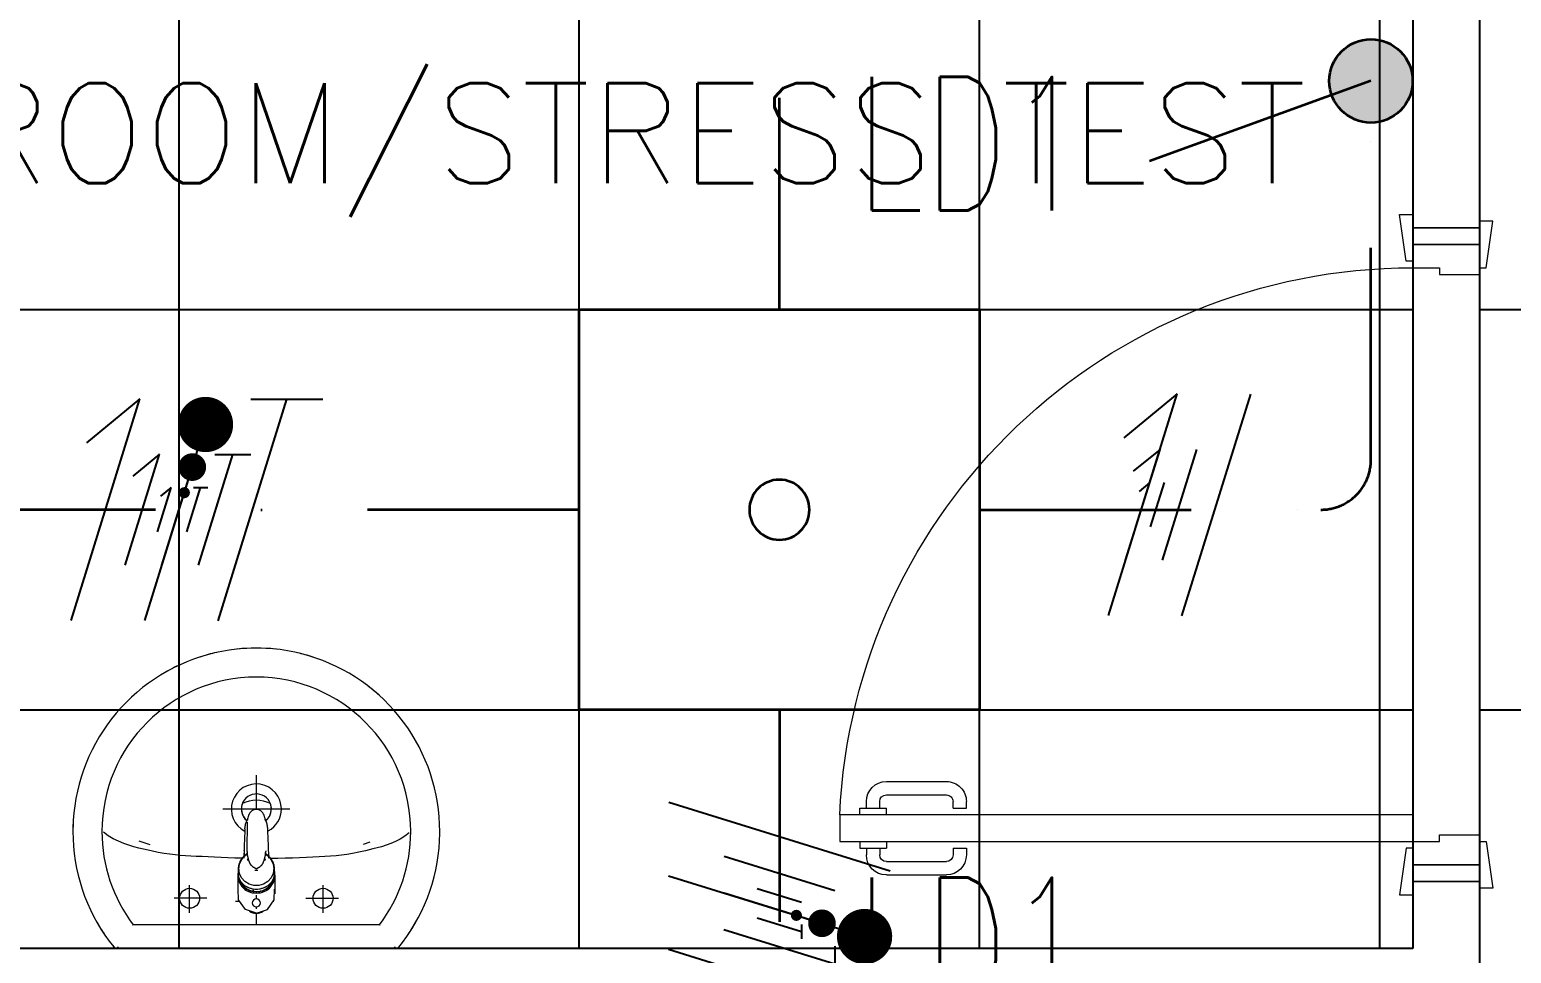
# Model space of a CAD drawing. Header units: inches. Extents: x -12418 to 183584, y -29325 to 19878.
# Drawn here: x 27376 to 29597, y -9965 to -8580 of the extents above; entities that cross this region are included whole.
import ezdxf
from ezdxf.enums import TextEntityAlignment as Align

# ---------------------------------------------------------------- set-up
doc = ezdxf.new("R2010")
doc.units = ezdxf.units.IN
doc.header["$LTSCALE"] = 25
doc.header["$MEASUREMENT"] = 0
doc.linetypes.add('DASHDOT', pattern=[25.4, 12.7, -6.35, 0, -6.35])
doc.layers.get('0').update_dxf_attribs({"color": 8})
for name, color, linetype, lineweight in [('00-Ground Floor$0$72_EGR_BASE_TEXT', 252, 'Continuous', 5), ('00-Ground Floor$0$LOADING', 253, 'Continuous', 5), ('00-Ground Floor$0$P-SANR-FIXT', 6, 'Continuous', 18), ('00-Ground Floor$0$Walls', 251, 'Continuous', 5), ('00-Ground Floor$0$Wooden Joinery', 251, 'Continuous', 5), ('E-LITE-CIRC-NUMB', 6, 'Continuous', 25), ('E-LITE-CLNG', 150, 'Continuous', 35), ('E-LITE-CLNG-CNDT', 6, 'DASHDOT', 35), ('E-LITE-CTRL', 6, 'Continuous', 25), ('E-LITE-IDEN', 6, 'Continuous', 25), ('E-LITE-SWCH @ 100', 3, 'Continuous', 35), ('E-POWR-WIRE', 6, 'Continuous', 25), ('E-POWR-WIRE @ 100', 6, 'Continuous', 25), ('E-POWR-WIRE @ 20', 6, 'Continuous', 25), ('E-POWR-WIRE @ 50', 6, 'Continuous', 25)]:
    doc.layers.add(name, color=color, linetype=linetype, lineweight=lineweight)
doc.layers.add('00-Ground Floor$0$False Ceiling', color=251, linetype='Continuous')
doc.styles.add('00-Ground Floor$0$SIMPLEX', font='SIMPLEX.shx', dxfattribs={"height": 150})
doc.styles.add('DC_Simplex', font='SIMPLEX.shx', dxfattribs={"width": 0.7})

# ---------------------------------------------------------------- blocks, each defined once
blk = doc.blocks.new('00-Ground Floor$0$A$C72370EFE')
at = {"layer": '00-Ground Floor$0$Wooden Joinery'}
for p, q in [((-0.01, -0.04), (-0.02, -0.04)), ((-0.01, -0.03), (-0.01, -0.07)), ((0, -0.03), (-0.01, -0.03)), ((0.04, -0.03), (0.05, -0.03)), ((0.05, -0.03), (0.05, -0.07)), ((0.05, -0.04), (0.06, -0.04)), ((-0.01, -0.06), (-0.02, -0.06)), ((0.05, -0.06), (0.06, -0.06)), ((-0.05, -0.07), (-0.05, -0.16)), ((-0.03, -0.07), (-0.03, -0.16)), ((0, -0.07), (-0.01, -0.07)), ((0.04, -0.07), (0.05, -0.07)), ((0.07, -0.07), (0.07, -0.16)), ((0.09, -0.07), (0.09, -0.16)), ((-0.01, -0.17), (-0.02, -0.17)), ((-0.01, -0.17), (-0.01, -0.19)), ((0.05, -0.17), (0.06, -0.17)), ((0.05, -0.17), (0.05, -0.19)), ((-0.01, -0.19), (-0.02, -0.19)), ((0.05, -0.19), (0.06, -0.19))]:
    blk.add_line(p, q, dxfattribs=at)
for centre, radius, start, end in [((-0.02, -0.07), 0.03, 90, 180), ((0.06, -0.07), 0.03, 0, 90), ((-0.02, -0.07), 0.01, 90, 180), ((0.06, -0.07), 0.01, 0, 90), ((-0.02, -0.16), 0.03, 180, 270), ((-0.02, -0.16), 0.01, 180, 270), ((0.06, -0.16), 0.01, 270, 0), ((0.06, -0.16), 0.03, 270, 0)]:
    blk.add_arc(centre, radius, start, end, dxfattribs=at)
blk = doc.blocks.new('00-Ground Floor$0$A$C5DAD61B4')
at = {"layer": '00-Ground Floor$0$Wooden Joinery'}
for points in [[(80, 959.1), (80, 969.1), (10, 979.1), (10, 959.1)], [(940, 959.1), (940, 969.1), (1010, 979.1), (1010, 959.1)], [(70, 859.1), (70, 849.1), (0, 839.1), (0, 859.1)], [(120, 859.1), (120, 0), (80, 0), (80, 859.1)], [(950, 859.1), (950, 849.1), (1020, 839.1), (1020, 859.1)]]:
    blk.add_lwpolyline(points, close=True, dxfattribs=at)
for points in [[(45, 859.1), (45, 959.1), (20, 959.1), (20, 859.1), (45, 859.1)], [(45, 859.1), (80, 859.1), (80, 899.1), (90, 899.1), (90, 959.1), (45, 959.1), (45, 859.1)], [(975, 859.1), (940, 859.1), (940, 899.1), (930, 899.1), (930, 959.1), (975, 959.1), (975, 859.1)], [(975, 859.1), (975, 959.1), (1000, 959.1), (1000, 859.1), (975, 859.1)]]:
    blk.add_lwpolyline(points, dxfattribs=at)
blk.add_arc((80, 859.1), 860, 272.666, 0, dxfattribs=at)
at = {"layer": '00-Ground Floor$0$Wooden Joinery', "xscale": 999.9999999998854, "yscale": 999.9999999998854, "zscale": 999.9999999998854, "rotation": 180}
blk.add_blockref('00-Ground Floor$0$A$C72370EFE', (120, 0), dxfattribs=at)
blk = doc.blocks.new('00-Ground Floor$0$FP_84-161_A_00_GFL_-0_080_Einreichung_Grundrisse_100')
at = {"layer": '00-Ground Floor$0$P-SANR-FIXT'}
blk.add_line((-0.0045, 0.0022), (-0.0044, 0.002), dxfattribs=at)
at = {"layer": '00-Ground Floor$0$P-SANR-FIXT', "flags": 128}
blk.add_lwpolyline([(-0.006, 0.004), (-0.0059, 0.0039), (-0.0057, 0.0038)], dxfattribs=at)
blk = doc.blocks.new('00-Ground Floor$0$FP_85-161_A_00_GFL_-0_080_Einreichung_Grundrisse_100')
at = {"layer": '00-Ground Floor$0$P-SANR-FIXT'}
blk.add_line((0.0044, 0.0019), (0.0045, 0.0021), dxfattribs=at)
at = {"layer": '00-Ground Floor$0$P-SANR-FIXT', "flags": 128}
blk.add_lwpolyline([(0.0057, 0.0037), (0.0058, 0.0039), (0.006, 0.004)], dxfattribs=at)
blk = doc.blocks.new('00-Ground Floor$0$IS_Ceraplus_B8204_BIM_BG _1_ - B8204AA - CERAPLUS single lever basin mixer with pop-up waste-V83-161_A_00_GFL_-0_080_Einreichung_Grundrisse_100')
at = {"layer": '00-Ground Floor$0$LOADING'}
h = blk.add_hatch(dxfattribs=at)
h.set_pattern_fill('FP_27', color=256, style=0, pattern_type=2)
h.set_pattern_definition([(135, (-0.009, 0), (0.010607, 0.010607), []), (45, (-0.009, 0), (0.010607, -0.010607), [])])
h.paths.add_polyline_path([(-0.0045, 0.0019), (-0.0056, 0.0024), (-0.005, 0.0019)])
h.paths.add_polyline_path([(-0.0055, 0.0035), (-0.0055, 0.0035), (-0.0079, 0.0042)])
for p, q in [((-0.014, 0.0647), (-0.0133, 0.1077)), ((-0.0185, 0.0618), (-0.019, 0.0539)), ((-0.019, 0.0539), (-0.0188, 0.0561)), ((-0.0124, 0.052), (-0.0133, 0.0515)), ((0.0137, 0.0512), (0.0129, 0.0517)), ((-0.028, 0.0281), (-0.028, 0)), ((-0.0271, 0.0392), (-0.0274, 0.0337)), ((-0.0262, 0.0293), (-0.0263, 0.0287)), ((-0.0263, 0.0287), (-0.0262, 0.0282)), ((0.0262, 0.0282), (0.0263, 0.0287)), ((0.0274, 0.0337), (0.0271, 0.0392)), ((0.028, 0), (0.028, 0.0281))]:
    blk.add_line(p, q, dxfattribs=at)
at = {"layer": '00-Ground Floor$0$LOADING', "flags": 128}
for points in [[(0, 0.1266), (-0.0025, 0.1263), (-0.0047, 0.1255), (-0.0067, 0.1244), (-0.0084, 0.123), (-0.0098, 0.1214), (-0.0109, 0.1197), (-0.0118, 0.1179), (-0.0124, 0.1161), (-0.0129, 0.1142)], [(0.0129, 0.1142), (0.0124, 0.1161), (0.0118, 0.1179), (0.0109, 0.1197), (0.0098, 0.1214), (0.0084, 0.123), (0.0067, 0.1244), (0.0047, 0.1255), (0.0025, 0.1263), (0, 0.1266)], [(-0.0172, 0.0938), (-0.0177, 0.083), (-0.0181, 0.0721)], [(0.0181, 0.0721), (0.0177, 0.083), (0.0172, 0.0938)], [(-0.0173, 0.0577), (-0.0181, 0.057), (-0.0189, 0.0563), (-0.0197, 0.0556), (-0.0204, 0.0548), (-0.0211, 0.054), (-0.0218, 0.0532), (-0.0224, 0.0523), (-0.023, 0.0514), (-0.0236, 0.0505), (-0.0241, 0.0496), (-0.0246, 0.0487), (-0.025, 0.0477), (-0.0254, 0.0467), (-0.0258, 0.0458), (-0.0261, 0.0448), (-0.0264, 0.0437), (-0.0266, 0.0427), (-0.0268, 0.0417), (-0.027, 0.0407), (-0.0271, 0.0396), (-0.0271, 0.0393)], [(0.0176, 0.0568), (0.0224, 0.0513), (0.0254, 0.0448), (0.0264, 0.0376), (0.0253, 0.0305), (0.0222, 0.024), (0.0172, 0.0186), (0.0109, 0.0147), (0.0037, 0.0127), (-0.0037, 0.0127), (-0.0109, 0.0147), (-0.0172, 0.0186), (-0.0222, 0.024), (-0.0253, 0.0305), (-0.0264, 0.0376), (-0.0254, 0.0448), (-0.0224, 0.0513), (-0.0176, 0.0568)], [(-0.0184, 0.0651), (-0.0184, 0.0652), (-0.0184, 0.0652), (-0.0184, 0.0652), (-0.0184, 0.0654), (-0.0184, 0.0655)], [(-0.0138, 0.0591), (-0.0139, 0.0588), (-0.0142, 0.0586), (-0.0146, 0.0583), (-0.0151, 0.0581), (-0.0156, 0.058), (-0.0162, 0.0579)], [(-0.014, 0.0633), (-0.0139, 0.0612), (-0.0138, 0.0591)], [(0.0138, 0.0591), (0.0139, 0.0612), (0.014, 0.0633)], [(0.0162, 0.0579), (0.0156, 0.058), (0.0151, 0.0581), (0.0146, 0.0583), (0.0142, 0.0586), (0.0139, 0.0588), (0.0138, 0.0591)], [(0.0176, 0.0568), (0.0174, 0.0575), (0.0171, 0.0578)], [(0.0271, 0.0393), (0.027, 0.0403), (0.0269, 0.0413), (0.0267, 0.0424), (0.0265, 0.0434), (0.0262, 0.0444), (0.0259, 0.0454), (0.0255, 0.0464), (0.0252, 0.0474), (0.0247, 0.0484), (0.0243, 0.0493), (0.0238, 0.0502), (0.0232, 0.0511), (0.0226, 0.052), (0.022, 0.0529), (0.0214, 0.0537), (0.0207, 0.0545), (0.0199, 0.0553), (0.0192, 0.0561), (0.0184, 0.0568), (0.0176, 0.0575), (0.0173, 0.0577)], [(0.019, 0.0539), (0.0185, 0.0615), (0.0185, 0.0618)], [(0, -0.0291), (-0.0165, -0.0236), (-0.0266, -0.009), (-0.0272, 0.0069)], [(0, -0.0291), (0.0165, -0.0236), (0.0266, -0.009), (0.0272, 0.0069)]]:
    blk.add_lwpolyline(points, dxfattribs=at)
at = {"layer": '00-Ground Floor$0$LOADING'}
for centre, radius, start, end in [((-0.009, 0), 0.005, 45, 60), ((0.009, 0), 0.005, 120, 135), ((0, -0.0135), 0.00603, 0, 180), ((0, -0.0135), 0.00603, 180, 0)]:
    blk.add_arc(centre, radius, start, end, dxfattribs=at)
for centre, major_axis, start_param, end_param in [((0, 0.0312), (0.0248, 0), 2.092112, 2.171239), ((0, 0.0281), (0.028, 0), 2.023633, 2.080754), ((0, 0.0287), (0.0262, 0), 2.050686, 2.11396), ((0, 0.0287), (0.0263, 0), 1.027635, 1.090907), ((0, 0.0281), (0.028, 0), 1.06092, 1.118026), ((0, 0.0312), (0.0248, 0), 0.970354, 1.049481), ((0, 0.0281), (0.028, 0), 2.951868, 4.712389), ((0, 0.0321), (0.0275, 0), 3.080485, 3.141362), ((0, 0.0321), (0.0275, 0), 2.843769, 3.043872), ((0, 0.0281), (0.028, 0), 2.799851, 2.911963), ((0, 0.0287), (0.0267, 0), 3.246629, 4.712389), ((0, 0.0281), (0.028, 0), 4.712389, 6.473013), ((0, 0.0287), (-0.0267, 0), 1.570796, 3.036493), ((0, 0.0287), (0.0267, 0), 0.174533, 0.223811), ((0, 0.0321), (0.0275, 0), 0.09773, 0.297658), ((0, 0.0281), (0.028, 0), 0.229745, 0.342115), ((0, 0.0321), (0.0275, 0), 0.00023, 0.061119), ((0, 0.0287), (0.0262, 0), 3.49143, 3.65954), ((0, 0.0287), (0.0262, 0), 3.665191, 4.712389), ((0, 0.0287), (-0.0263, 0), 1.570796, 2.599865), ((0, 0.0287), (0.0263, 0), 5.759587, 5.933266)]:
    blk.add_ellipse(centre, major_axis=major_axis, ratio=0.961262, start_param=start_param, end_param=end_param, dxfattribs=at)
for points, knots in [([(-0.0171, 0.0973), (-0.0171, 0.0992), (-0.0167, 0.102), (-0.0159, 0.1053), (-0.0153, 0.1072), (-0.0147, 0.1084), (-0.0142, 0.1096), (-0.0137, 0.1106), (-0.0133, 0.1113), (-0.0131, 0.1116)], [0, 0, 0, 0, 0.2, 0.3, 0.35, 0.4, 0.4375, 0.475, 0.5143259, 0.5143259, 0.5143259, 0.5143259]), ([(-0.0129, 0.1142), (-0.0129, 0.1141), (-0.013, 0.1138), (-0.013, 0.1134), (-0.0131, 0.1131), (-0.0131, 0.1128), (-0.0131, 0.1125), (-0.0131, 0.1122), (-0.0132, 0.1118), (-0.0132, 0.1115), (-0.0132, 0.1111), (-0.0132, 0.1107), (-0.0132, 0.1105)], [0, 0, 0, 0, 0.1, 0.15, 0.2, 0.25, 0.3, 0.35, 0.4, 0.45, 0.5, 0.6, 0.6, 0.6, 0.6]), ([(0.0132, 0.1105), (0.0132, 0.1107), (0.0132, 0.1111), (0.0132, 0.1115), (0.0132, 0.1118), (0.0131, 0.1122), (0.0131, 0.1125), (0.0131, 0.1128), (0.0131, 0.1131), (0.013, 0.1134), (0.013, 0.1138), (0.0129, 0.1141), (0.0129, 0.1142)], [0.4, 0.4, 0.4, 0.4, 0.5, 0.55, 0.6, 0.65, 0.7, 0.75, 0.8, 0.85, 0.9, 1, 1, 1, 1]), ([(0.0171, 0.0973), (0.0171, 0.0992), (0.0167, 0.102), (0.0159, 0.1053), (0.0153, 0.1072), (0.0147, 0.1086), (0.0141, 0.1099), (0.0135, 0.1109), (0.0132, 0.1115), (0.0131, 0.1116)], [-1, -1, -1, -1, -0.8, -0.7, -0.65, -0.6, -0.55, -0.5, -0.4856603, -0.4856603, -0.4856603, -0.4856603]), ([(-0.0184, 0.0646), (-0.0185, 0.0619), (-0.0186, 0.0582), (-0.0188, 0.0547), (-0.0188, 0.0538)], [0, 0, 0, 0, 0.25, 0.3275619, 0.3275619, 0.3275619, 0.3275619]), ([(-0.0176, 0.0568), (-0.0175, 0.0569), (-0.0173, 0.057), (-0.0172, 0.0571), (-0.017, 0.0572), (-0.0169, 0.0573), (-0.0167, 0.0574), (-0.0166, 0.0575), (-0.0165, 0.0577), (-0.0163, 0.0578), (-0.0162, 0.0578), (-0.0162, 0.0579)], [0, 0, 0, 0, 0.2, 0.3, 0.4, 0.5, 0.6, 0.7, 0.8, 0.9, 1, 1, 1, 1]), ([(-0.0138, 0.0591), (-0.0137, 0.0587), (-0.0136, 0.0581), (-0.0134, 0.0572), (-0.0132, 0.0566), (-0.0131, 0.0559), (-0.0129, 0.0552), (-0.0128, 0.0544), (-0.0126, 0.0537), (-0.0124, 0.053), (-0.0122, 0.0521), (-0.0118, 0.0509), (-0.0114, 0.0497), (-0.0111, 0.0489), (-0.0109, 0.0484), (-0.0108, 0.0481), (-0.0107, 0.0477), (-0.0105, 0.0472), (-0.0103, 0.0466), (-0.01, 0.0459), (-0.0096, 0.0452), (-0.0092, 0.0446), (-0.0088, 0.0441), (-0.0083, 0.0435), (-0.0078, 0.0429), (-0.0072, 0.0424), (-0.0067, 0.0419), (-0.0061, 0.0414), (-0.0055, 0.0409), (-0.0049, 0.0405), (-0.0042, 0.04), (-0.0035, 0.0397), (-0.0028, 0.0393), (-0.0021, 0.0389), (-0.0012, 0.0384), (-0.0005, 0.038), (0, 0.0378)], [0, 0, 0, 0, 0.055556, 0.083333, 0.111111, 0.138889, 0.166667, 0.194444, 0.222222, 0.25, 0.277778, 0.333333, 0.388889, 0.416667, 0.430556, 0.444444, 0.458333, 0.472222, 0.5, 0.527778, 0.555556, 0.583333, 0.611111, 0.638889, 0.666667, 0.694444, 0.722222, 0.75, 0.777778, 0.805556, 0.833333, 0.861111, 0.888889, 0.916667, 0.944444, 1, 1, 1, 1]), ([(0, 0.0378), (0.0005, 0.038), (0.0012, 0.0384), (0.0021, 0.0389), (0.0028, 0.0393), (0.0035, 0.0397), (0.0042, 0.04), (0.0049, 0.0405), (0.0055, 0.0409), (0.0061, 0.0414), (0.0067, 0.0419), (0.0072, 0.0424), (0.0078, 0.0429), (0.0083, 0.0435), (0.0088, 0.0441), (0.0092, 0.0446), (0.0096, 0.0452), (0.01, 0.0459), (0.0103, 0.0466), (0.0105, 0.0472), (0.0107, 0.0477), (0.0108, 0.0481), (0.0109, 0.0484), (0.0111, 0.0489), (0.0114, 0.0497), (0.0118, 0.0509), (0.0122, 0.0521), (0.0124, 0.053), (0.0126, 0.0537), (0.0128, 0.0544), (0.0129, 0.0552), (0.0131, 0.0559), (0.0132, 0.0566), (0.0134, 0.0572), (0.0136, 0.0581), (0.0137, 0.0587), (0.0138, 0.0591)], [0, 0, 0, 0, 0.055556, 0.083333, 0.111111, 0.138889, 0.166667, 0.194444, 0.222222, 0.25, 0.277778, 0.305556, 0.333333, 0.361111, 0.388889, 0.416667, 0.444444, 0.472222, 0.5, 0.527778, 0.541667, 0.555556, 0.569444, 0.583333, 0.611111, 0.666667, 0.722222, 0.75, 0.777778, 0.805556, 0.833333, 0.861111, 0.888889, 0.916667, 0.944444, 1, 1, 1, 1]), ([(0.0166, 0.0582), (0.0165, 0.0583), (0.0163, 0.0585), (0.016, 0.0587), (0.0158, 0.0588), (0.0156, 0.059), (0.0154, 0.0592), (0.0151, 0.0596), (0.0148, 0.06), (0.0145, 0.0604), (0.0143, 0.0608), (0.0141, 0.0611), (0.0141, 0.0613)], [0, 0, 0, 0, 0.0833333, 0.125, 0.1666667, 0.2083333, 0.25, 0.3333333, 0.4166667, 0.5, 0.5833333, 0.6666667, 0.6666667, 0.6666667, 0.6666667]), ([(0.0162, 0.0579), (0.0162, 0.0578), (0.0163, 0.0578), (0.0165, 0.0577), (0.0166, 0.0575), (0.0167, 0.0574), (0.0169, 0.0573), (0.017, 0.0572), (0.0172, 0.0571), (0.0173, 0.057), (0.0175, 0.0569), (0.0176, 0.0568)], [0, 0, 0, 0, 0.1, 0.2, 0.3, 0.4, 0.5, 0.6, 0.7, 0.8, 1, 1, 1, 1]), ([(0.0188, 0.0538), (0.0188, 0.0547), (0.0186, 0.0582), (0.0185, 0.0619), (0.0184, 0.0646)], [0.6724033, 0.6724033, 0.6724033, 0.6724033, 0.75, 1, 1, 1, 1]), ([(-0.0275, 0.0321), (-0.0275, 0.0305), (-0.0273, 0.0282), (-0.0266, 0.0253), (-0.0258, 0.0231), (-0.0249, 0.0211), (-0.0238, 0.0192), (-0.0227, 0.0177), (-0.0218, 0.0165), (-0.021, 0.0157), (-0.0202, 0.0149), (-0.0191, 0.0139), (-0.0177, 0.0127), (-0.0161, 0.0117), (-0.0148, 0.0109), (-0.0138, 0.0104), (-0.0127, 0.0099), (-0.0113, 0.0093), (-0.0087, 0.0084), (-0.0048, 0.0075), (0, 0.0071), (0.0048, 0.0075), (0.0087, 0.0084), (0.0113, 0.0093), (0.0127, 0.0099), (0.0138, 0.0104), (0.0148, 0.0109), (0.0161, 0.0117), (0.0177, 0.0127), (0.0192, 0.0139), (0.0203, 0.0149), (0.021, 0.0157), (0.0218, 0.0165), (0.0227, 0.0177), (0.0238, 0.0192), (0.0249, 0.0211), (0.0258, 0.0231), (0.0266, 0.0253), (0.0273, 0.0282), (0.0275, 0.0305), (0.0275, 0.0321)], [0, 0, 0, 0, 0.055556, 0.083333, 0.111111, 0.138889, 0.166667, 0.194444, 0.208333, 0.222222, 0.236111, 0.25, 0.277778, 0.305556, 0.319444, 0.333333, 0.347222, 0.361111, 0.388889, 0.444444, 0.5, 0.555556, 0.611111, 0.638889, 0.652778, 0.666667, 0.680556, 0.694444, 0.722222, 0.75, 0.763889, 0.777778, 0.791667, 0.805556, 0.833333, 0.861111, 0.888889, 0.916667, 0.944444, 1, 1, 1, 1]), ([(-0.0022, 0.0357), (-0.002, 0.0357), (-0.0013, 0.0357), (-0.0006, 0.0357), (0, 0.0357)], [0.8701641, 0.8701641, 0.8701641, 0.8701641, 0.9, 1, 1, 1, 1]), ([(0, 0.0357), (0.0006, 0.0357), (0.0013, 0.0357), (0.002, 0.0357), (0.0022, 0.0357)], [0, 0, 0, 0, 0.1, 0.1298422, 0.1298422, 0.1298422, 0.1298422])]:
    blk.add_open_spline(points, degree=3, knots=knots, dxfattribs=at)
for points in [[(-0.0171, 0.0973), (-0.0171, 0.0967), (-0.0172, 0.0956), (-0.0172, 0.0944), (-0.0172, 0.0938)], [(0.0172, 0.0938), (0.0172, 0.0944), (0.0172, 0.0956), (0.0171, 0.0967), (0.0171, 0.0973)], [(-0.0181, 0.0721), (-0.0181, 0.0709), (-0.0182, 0.0684), (-0.0183, 0.0659), (-0.0184, 0.0646)], [(0.0184, 0.0646), (0.0183, 0.0659), (0.0182, 0.0684), (0.0181, 0.0709), (0.0181, 0.0721)], [(-0.0172, 0.0578), (-0.0165, 0.058), (-0.0157, 0.0584), (-0.0148, 0.0587)], [(-0.0166, 0.0582), (-0.0167, 0.0581), (-0.0169, 0.058), (-0.0171, 0.0578), (-0.0172, 0.0578)], [(-0.0138, 0.0621), (-0.0139, 0.0617), (-0.0142, 0.0609), (-0.0148, 0.0599), (-0.0156, 0.059), (-0.0163, 0.0585), (-0.0166, 0.0582)], [(-0.0166, 0.0582), (-0.0166, 0.0582), (-0.0166, 0.0583), (-0.0165, 0.0582), (-0.0164, 0.0581), (-0.0162, 0.0579), (-0.0162, 0.0579)], [(-0.014, 0.0633), (-0.014, 0.0635), (-0.014, 0.064), (-0.014, 0.0644), (-0.014, 0.0646)], [(-0.014, 0.0633), (-0.014, 0.0633), (-0.014, 0.0633), (-0.014, 0.0633)], [(0.014, 0.0647), (0.014, 0.0644), (0.014, 0.064), (0.014, 0.0635), (0.014, 0.0633)], [(0.014, 0.0633), (0.014, 0.0633), (0.014, 0.0633), (0.014, 0.0633)], [(0.0141, 0.059), (0.0147, 0.0587), (0.0158, 0.0583), (0.0168, 0.0579), (0.0172, 0.0578)], [(0.0162, 0.0579), (0.0162, 0.0579), (0.0164, 0.0581), (0.0165, 0.0582), (0.0166, 0.0583), (0.0166, 0.0582), (0.0166, 0.0582)], [(0.0169, 0.058), (0.0169, 0.058), (0.0168, 0.0581), (0.0167, 0.0582), (0.0166, 0.0582)], [(0.0171, 0.0578), (0.0171, 0.0579), (0.017, 0.0579), (0.0169, 0.058)]]:
    blk.add_open_spline(points, degree=3, dxfattribs=at)
for name in ['00-Ground Floor$0$FP_84-161_A_00_GFL_-0_080_Einreichung_Grundrisse_100', '00-Ground Floor$0$FP_85-161_A_00_GFL_-0_080_Einreichung_Grundrisse_100']:
    blk.add_blockref(name, (0, 0), dxfattribs=at)
blk = doc.blocks.new('00-Ground Floor$0$_100_WB_KER_REN_55x45x18 - _100_WB_KER_REN_55x45x18-V70-161_A_00_GFL_-0_080_Einreichung_Grundrisse_100')
at = {"layer": '00-Ground Floor$0$LOADING'}
for p, q in [((0, -0.0168), (0, 0.0348)), ((-0.05, -0.0161), (0.05, -0.0161)), ((-0.1763, -0.0637), (-0.1598, -0.0692)), ((0.1605, -0.0691), (0.1707, -0.0656)), ((-0.1, -0.172), (-0.1, -0.1303)), ((0.1, -0.172), (0.1, -0.1303)), ((-0.0744, -0.15), (-0.1234, -0.15)), ((-0.0259, -0.155), (-0.0315, -0.155)), ((0, -0.1422), (0, -0.1399)), ((0, -0.1509), (0, -0.1454)), ((0.026, -0.155), (0.0248, -0.155)), ((0.0744, -0.15), (0.1234, -0.15)), ((0, -0.1656), (0, -0.1628)), ((0, -0.1899), (0, -0.1724)), ((0.1855, -0.1899), (-0.1855, -0.1899)), ((-0.2075, -0.2227), (-0.2075, -0.225)), ((-0.2074, -0.225), (0.2074, -0.225)), ((0.2075, -0.225), (0.2075, -0.2227))]:
    blk.add_line(p, q, dxfattribs=at)
at = {"layer": '00-Ground Floor$0$LOADING', "flags": 128}
for points in [[(0.275, -0.05), (0.2748, -0.039), (0.2741, -0.028), (0.273, -0.0171), (0.2715, -0.0062), (0.2695, 0.0046), (0.2671, 0.0154), (0.2643, 0.026), (0.261, 0.0365), (0.2574, 0.0469), (0.2533, 0.0571), (0.2488, 0.0671), (0.2439, 0.077), (0.2387, 0.0866), (0.233, 0.0961), (0.227, 0.1053), (0.2206, 0.1142), (0.2138, 0.1229), (0.2067, 0.1313), (0.1993, 0.1395), (0.1916, 0.1473), (0.1836, 0.1548), (0.1752, 0.162), (0.1666, 0.1688), (0.1577, 0.1753), (0.1486, 0.1814), (0.1392, 0.1872), (0.1296, 0.1925), (0.1198, 0.1975), (0.1098, 0.2021), (0.0996, 0.2063), (0.0893, 0.2101), (0.0788, 0.2135), (0.0682, 0.2164), (0.0575, 0.2189), (0.0467, 0.221), (0.0359, 0.2227), (0.0249, 0.2239), (0.014, 0.2246), (0.003, 0.225), (-0.008, 0.2249), (-0.019, 0.2243), (-0.03, 0.2234), (-0.0409, 0.2219), (-0.0517, 0.2201), (-0.0625, 0.2178), (-0.0731, 0.2151), (-0.0837, 0.212), (-0.0941, 0.2084), (-0.1043, 0.2044), (-0.1144, 0.2001), (-0.1243, 0.1953), (-0.1341, 0.1901), (-0.1436, 0.1846), (-0.1528, 0.1786), (-0.1618, 0.1723), (-0.1706, 0.1657), (-0.1791, 0.1587), (-0.1873, 0.1514), (-0.1952, 0.1437), (-0.2028, 0.1358), (-0.21, 0.1275), (-0.217, 0.119), (-0.2236, 0.1101), (-0.2298, 0.1011), (-0.2356, 0.0918), (-0.2411, 0.0822), (-0.2462, 0.0725), (-0.2509, 0.0625), (-0.2552, 0.0524), (-0.2591, 0.0421), (-0.2626, 0.0317), (-0.2656, 0.0211), (-0.2683, 0.0104), (-0.2705, -0.0003), (-0.2722, -0.0112), (-0.2736, -0.0221), (-0.2745, -0.0331), (-0.2749, -0.0441), (-0.275, -0.05)], [(-0.275, -0.05), (-0.2748, -0.061), (-0.2741, -0.072), (-0.273, -0.0829), (-0.2715, -0.0938), (-0.2695, -0.1046), (-0.2671, -0.1154), (-0.2643, -0.126), (-0.261, -0.1365), (-0.2574, -0.1469), (-0.2533, -0.1571), (-0.2488, -0.1671), (-0.2439, -0.177), (-0.2387, -0.1866), (-0.233, -0.1961), (-0.227, -0.2053), (-0.2206, -0.2142), (-0.2138, -0.2229), (-0.2121, -0.225)], [(0.2121, -0.225), (0.219, -0.2164), (0.2254, -0.2075), (0.2316, -0.1983), (0.2373, -0.189), (0.2427, -0.1794), (0.2476, -0.1696), (0.2522, -0.1596), (0.2564, -0.1494), (0.2602, -0.1391), (0.2635, -0.1286), (0.2665, -0.118), (0.269, -0.1073), (0.271, -0.0965), (0.2727, -0.0856), (0.2739, -0.0747), (0.2747, -0.0637), (0.275, -0.0527), (0.275, -0.05)]]:
    blk.add_lwpolyline(points, dxfattribs=at)
at = {"layer": '00-Ground Floor$0$LOADING'}
for centre in [(-0.1, -0.15), (0.1, -0.15)]:
    blk.add_circle(centre, 0.015, dxfattribs=at)
for centre, radius, start, end in [((0, -0.05), 0.275, 84, 96), ((0, -0.05), 0.275, 114.3411, 120), ((0, -0.05), 0.275, 102.4465, 108), ((0, -0.05), 0.275, 72, 77.0759), ((0, -0.05), 0.2315, 0, 180), ((0, -0.05), 0.275, 48, 52.3311), ((0, -0.0161), 0.0375, 0, 242.8695), ((0, -0.0161), 0.0225, 0, 230.4974), ((0, -0.0161), 0.0225, 166.6583, 180), ((0, -0.0161), 0.0225, 158.492, 162.9534), ((0, -0.05), 0.047, 63.4433, 116.5567), ((0, -0.0161), 0.0225, 308.5714, 0), ((0, -0.0161), 0.0375, 298.5854, 0), ((0, -0.0161), 0.0225, 17.0466, 21.508), ((0, -0.0161), 0.0225, 0, 13.3417), ((0, -0.05), 0.275, 176.3775, 180), ((0, -0.0161), 0.0225, 197.9866, 203.275), ((0, -0.0161), 0.0225, 216.6061, 221.9192), ((0, -0.0161), 0.0225, 318.0735, 323.384), ((0, -0.0161), 0.0225, 336.724, 342.0113), ((0, -0.05), 0.2315, 180, 217.1791), ((0, -0.05), 0.2315, 322.8209, 0), ((0, -0.155), 0.0175, 101.7654, 108.0537), ((0, -0.155), 0.0175, 234.0899, 305.9101), ((0, -0.155), 0.0175, 276.1202, 291.131), ((0, -0.05), 0.275, 209.6409, 214.0676), ((0, -0.05), 0.275, 325.9324, 330.3591), ((0, -0.05), 0.275, 218.7619, 219.5212), ((0, -0.05), 0.275, 320.4788, 321.2381)]:
    blk.add_arc(centre, radius, start, end, dxfattribs=at)
for points in [[(-0.021, -0.008), (-0.0215, -0.0093), (-0.0222, -0.012), (-0.0225, -0.0147), (-0.0225, -0.0161)], [(0.0225, -0.0161), (0.0225, -0.0147), (0.0222, -0.012), (0.0215, -0.0093), (0.021, -0.008)], [(-0.0022, -0.1724), (-0.0018, -0.1724), (-0.0013, -0.1725), (-0.0009, -0.1725)], [(0.0009, -0.1725), (0.0013, -0.1725), (0.0018, -0.1724), (0.0022, -0.1724)], [(-0.1855, -0.1899), (-0.1854, -0.1899), (-0.1853, -0.1899), (-0.1852, -0.1899)], [(0.1852, -0.1899), (0.1853, -0.1899), (0.1854, -0.1899), (0.1855, -0.1899)], [(-0.2075, -0.2239), (-0.2075, -0.2235), (-0.2075, -0.2231), (-0.2075, -0.2227)], [(0.2075, -0.2227), (0.2075, -0.2231), (0.2075, -0.2235), (0.2075, -0.2239)]]:
    blk.add_open_spline(points, degree=3, dxfattribs=at)
for points, knots in [([(-0.0225, -0.0161), (-0.0225, -0.0187), (-0.0216, -0.0239), (-0.0182, -0.0298), (-0.0152, -0.0327), (-0.0141, -0.0337)], [0, 0, 0, 0, 0.1111111, 0.2222222, 0.2855797, 0.2855797, 0.2855797, 0.2855797]), ([(0.0141, -0.0337), (0.0163, -0.0319), (0.0207, -0.0267), (0.0225, -0.02), (0.0225, -0.0161)], [0.714432, 0.714432, 0.714432, 0.714432, 0.8333333, 1, 1, 1, 1]), ([(-0.0213, -0.0899), (-0.0501, -0.0892), (-0.1085, -0.0863), (-0.1431, -0.0839), (-0.2103, -0.066), (-0.2294, -0.0509)], [-0.6455998, -0.6455998, -0.6455998, -0.6455998, -0.4228457, -0.1715289, -0.0392191, -0.0392191, -0.0392191, -0.0392191]), ([(0.2292, -0.052), (0.2115, -0.0665), (0.1514, -0.0828), (0.1113, -0.0879), (0.0512, -0.0901), (0.0209, -0.0903)], [-1.3638988, -1.3638988, -1.3638988, -1.3638988, -1.235629, -0.9865548, -0.7533016, -0.7533016, -0.7533016, -0.7533016]), ([(-0.009, -0.17), (-0.0086, -0.1703), (-0.0077, -0.1708), (-0.0059, -0.1715), (-0.0046, -0.1719), (-0.0037, -0.1721)], [0.3333333, 0.3333333, 0.3333333, 0.3333333, 0.3611111, 0.3888889, 0.4346802, 0.4346802, 0.4346802, 0.4346802]), ([(0.0037, -0.1721), (0.0046, -0.1719), (0.0064, -0.1714), (0.0081, -0.1705), (0.009, -0.17)], [0.5653518, 0.5653518, 0.5653518, 0.5653518, 0.6111111, 0.6666667, 0.6666667, 0.6666667, 0.6666667]), ([(-0.2119, -0.225), (-0.2119, -0.225), (-0.2118, -0.225), (-0.2116, -0.225), (-0.2114, -0.225), (-0.2111, -0.225), (-0.2109, -0.225), (-0.2106, -0.225), (-0.2102, -0.225), (-0.2095, -0.225), (-0.2086, -0.225), (-0.2078, -0.225), (-0.2074, -0.225)], [-0.8333333, -0.8333333, -0.8333333, -0.8333333, -0.75, -0.7083333, -0.6666667, -0.5833333, -0.5416667, -0.5, -0.4166667, -0.3333333, -0.1666667, 0, 0, 0, 0]), ([(0.2074, -0.225), (0.2078, -0.225), (0.2086, -0.225), (0.2095, -0.225), (0.2102, -0.225), (0.2106, -0.225), (0.2109, -0.225), (0.2111, -0.225), (0.2114, -0.225), (0.2116, -0.225), (0.2118, -0.225), (0.2119, -0.225), (0.2119, -0.225)], [-1, -1, -1, -1, -0.8333333, -0.6666667, -0.5833333, -0.5, -0.4583333, -0.4166667, -0.3333333, -0.2916667, -0.25, -0.1666667, -0.1666667, -0.1666667, -0.1666667])]:
    blk.add_open_spline(points, degree=3, knots=knots, dxfattribs=at)
at = {"layer": '00-Ground Floor$0$P-SANR-FIXT'}
blk.add_blockref('00-Ground Floor$0$IS_Ceraplus_B8204_BIM_BG _1_ - B8204AA - CERAPLUS single lever basin mixer with pop-up waste-V83-161_A_00_GFL_-0_080_Einreichung_Grundrisse_100', (0, -0.1434), dxfattribs=at)
blk = doc.blocks.new('00-Ground Floor$0$A$Ce9e1c4c3')
at = {"layer": '00-Ground Floor$0$False Ceiling', "color": 254}
for p, q in [((-70450.5, -6347.4, 0), (-70450.5, -13467.4, 0)), ((-70550.5, -6447.4, 0), (-70550.5, -9957.4, 0)), ((-70550.5, -9957.4, 0), (-76050.5, -9957.4, 0))]:
    blk.add_line(p, q, dxfattribs=at)
at = {"layer": '00-Ground Floor$0$False Ceiling', "color": 254, "linetype": 'Continuous'}
for p, q in [((-72400, -9957.4), (-72400, -6447.4)), ((-71800, -9957.4), (-71800, -6447.4)), ((-71200, -9957.4), (-71200, -6447.4)), ((-70600, -9957.4), (-70600, -6447.4)), ((-76050.5, -9000), (-70550.5, -9000)), ((-70450.5, -9000), (-68650.5, -9000)), ((-76050.5, -9600), (-70550.5, -9600)), ((-70450.5, -9600), (-68650.5, -9600))]:
    blk.add_line(p, q, dxfattribs=at)
blk = doc.blocks.new('00-Ground Floor')
at = {"layer": '00-Ground Floor$0$Walls'}
for p, q in [((29549.5, -6347.4, 0), (29549.5, -8877.4, 0)), ((29449.5, -8877.4, 0), (29449.5, -6447.4, 0)), ((29449.5, -8877.4, 0), (29549.5, -8877.4, 0)), ((29449.5, -9957.4, 0), (29449.5, -9857.4, 0)), ((29449.5, -9857.4, 0), (29549.5, -9857.4, 0)), ((29549.5, -9857.4, 0), (29549.5, -10417.4, 0)), ((23949.5, -9957.4, 0), (29449.5, -9957.4, 0))]:
    blk.add_line(p, q, dxfattribs=at)
at = {"layer": '00-Ground Floor$0$False Ceiling', "color": 254}
blk.add_blockref('00-Ground Floor$0$A$Ce9e1c4c3', (100000, 0), dxfattribs=at)
at = {"layer": '00-Ground Floor$0$LOADING', "xscale": 1000, "yscale": 1000, "zscale": 1000}
blk.add_blockref('00-Ground Floor$0$_100_WB_KER_REN_55x45x18 - _100_WB_KER_REN_55x45x18-V70-161_A_00_GFL_-0_080_Einreichung_Grundrisse_100', (27715.9, -9732.4, 0), dxfattribs=at)
at = {"layer": '00-Ground Floor$0$Wooden Joinery', "xscale": -1, "rotation": 270}
blk.add_blockref('00-Ground Floor$0$A$C5DAD61B4', (28590.4, -9877.4, 0), dxfattribs=at)
at = {"layer": '00-Ground Floor$0$72_EGR_BASE_TEXT', "insert": (27316.4, -8660.8, 0), "char_height": 150, "attachment_point": 2, "style": '00-Ground Floor$0$SIMPLEX'}
blk.add_mtext('CARDIAC CONSULT ROOM/STRESS TEST', dxfattribs=at)
blk = doc.blocks.new('*U14')
blk.add_lwpolyline([(-300, 300), (-300, -300), (300, -300), (300, 300)], close=True)
blk.add_circle((0, 0), 45)
at = {"layer": 'E-LITE-CIRC-NUMB', "style": 'DC_Simplex', "width": 0.7, "flags": 8}
blk.add_attdef('CIRCUIT', text='', height=200, rotation=0, dxfattribs=at).set_placement((-473.9, 300), align=Align.RIGHT)
at = {"layer": 'E-LITE-CTRL', "style": 'DC_Simplex', "width": 0.7, "flags": 8}
blk.add_attdef('CONTROL', (1118.9, -935), '', height=200, rotation=360, dxfattribs=at)
at = {"layer": 'E-LITE-IDEN', "style": 'DC_Simplex', "width": 0.7, "flags": 8}
blk.add_attdef('TYPE', (-114.6, 448.6), '', height=200, rotation=360, dxfattribs=at)
blk = doc.blocks.new('*U34')
blk.add_hatch(color=256).paths.add_polyline_path([(0.625, 0.625, -1), (0.625, -0.625, -1)])
blk.add_line((0.625, 0), (3.947, 1.2))
blk.add_circle((0.625, 0), 0.625)
at = {"layer": 'E-LITE-CTRL', "style": 'DC_Simplex', "width": 0.7, "flags": 8}
blk.add_attdef('CONTROL', (-26.627, -10.116), '', height=2, rotation=360, dxfattribs=at)
at = {"layer": 'E-LITE-IDEN', "style": 'DC_Simplex', "width": 0.7, "flags": 8}
blk.add_attdef('TYPE', text='', height=2, rotation=360, dxfattribs=at).set_placement((-31.991, -10.116), align=Align.RIGHT)
blk = doc.blocks.new('*U77')
for p, q in [((-0.515, -1.66), (0.515, 1.66)), ((0.515, 1.66), (-0.287, 1.001)), ((0.587, -1.663), (1.617, 1.658))]:
    blk.add_line(p, q)
blk = doc.blocks.new('*U1191')
at = {"layer": 'E-POWR-WIRE @ 100', "xscale": 100, "yscale": 100, "zscale": 100}
blk.add_blockref('*U77', (29044.9, -9292.5), dxfattribs=at)
at = {"layer": 'E-POWR-WIRE @ 20', "xscale": 20, "yscale": 20, "zscale": 20}
blk.add_blockref('*U77', (29044.9, -9292.5), dxfattribs=at)
at = {"layer": 'E-POWR-WIRE @ 50', "xscale": 50, "yscale": 50, "zscale": 50}
blk.add_blockref('*U77', (29044.9, -9292.5), dxfattribs=at)
blk = doc.blocks.new('*U83')
for p, q in [((-1.658, 1.617), (1.663, 0.587)), ((-1.66, 0.515), (1.66, -0.515)), ((-1.663, -0.587), (1.658, -1.617)), ((1.659, -1.078), (1.657, -2.157))]:
    blk.add_line(p, q)
at = {"const_width": 0.414}
blk.add_lwpolyline([(1.278, -0.19, 1), (1.277, -0.604, 1)], format="xyb", close=True, dxfattribs=at)
blk = doc.blocks.new('*U1288')
at = {"layer": 'E-POWR-WIRE @ 100', "xscale": 100, "yscale": 100, "zscale": 100}
blk.add_blockref('*U83', (28500, -9900), dxfattribs=at)
at = {"layer": 'E-POWR-WIRE @ 20', "xscale": 20, "yscale": 20, "zscale": 20}
blk.add_blockref('*U83', (28500, -9900), dxfattribs=at)
at = {"layer": 'E-POWR-WIRE @ 50', "xscale": 50, "yscale": 50, "zscale": 50}
blk.add_blockref('*U83', (28500, -9900), dxfattribs=at)
blk = doc.blocks.new('*U74')
for p, q in [((-1.617, -1.658), (-0.587, 1.663)), ((-0.587, 1.663), (-1.389, 1.004)), ((-0.515, -1.66), (0.515, 1.66)), ((0.587, -1.663), (1.617, 1.658)), ((1.078, 1.659), (2.157, 1.657))]:
    blk.add_line(p, q)
at = {"const_width": 0.414}
blk.add_lwpolyline([(0.19, 1.278, 1), (0.604, 1.277, 1)], format="xyb", close=True, dxfattribs=at)
blk = doc.blocks.new('*U1316')
at = {"layer": 'E-POWR-WIRE @ 100', "xscale": 100, "yscale": 100, "zscale": 100}
blk.add_blockref('*U74', (27600, -9300), dxfattribs=at)
at = {"layer": 'E-POWR-WIRE @ 20', "xscale": 20, "yscale": 20, "zscale": 20}
blk.add_blockref('*U74', (27600, -9300), dxfattribs=at)
at = {"layer": 'E-POWR-WIRE @ 50', "xscale": 50, "yscale": 50, "zscale": 50}
blk.add_blockref('*U74', (27600, -9300), dxfattribs=at)

msp = doc.modelspace()

# ---------------------------------------------------------------- linework, layer by layer
at = {"layer": 'E-LITE-CLNG-CNDT'}
for points in [[(28500, -9000), (28500, -8475, 0.414214), (28425, -8400), (28070, -8400)], [(28800, -9300), (29311.9, -9300, 0.414214), (29386.9, -9225), (29386.9, -8657.4)]]:
    msp.add_lwpolyline(points, format="xyb", dxfattribs=at)
for points in [[(28200, -9300), (27000, -9300)], [(28500, -9600), (28500, -10200)]]:
    msp.add_lwpolyline(points, dxfattribs=at)

# ---------------------------------------------------------------- block references
at = {"layer": 'E-LITE-CLNG'}
ref = msp.add_blockref('*U14', (28500, -9300), dxfattribs=dict(at, xscale=-1))
ref.add_attrib('TYPE', 'LD1', (28614.6, -8851.4), dxfattribs={"layer": 'E-LITE-IDEN', "height": 200, "rotation": 0, "style": 'DC_Simplex', "width": 0.7, "flags": 8})
ref = msp.add_blockref('*U14', (28500, -10500), dxfattribs=dict(at, xscale=-1))
ref.add_attrib('TYPE', 'LD1', (28614.6, -10051.4), dxfattribs={"layer": 'E-LITE-IDEN', "height": 200, "rotation": 0, "style": 'DC_Simplex', "width": 0.7, "flags": 8})
at = {"layer": 'E-LITE-CLNG-CNDT', "color": 1}
msp.add_blockref('00-Ground Floor', (0, 0), dxfattribs=at)
at = {"layer": 'E-LITE-SWCH @ 100', "xscale": 100, "yscale": 100, "zscale": 100, "rotation": 180}
msp.add_blockref('*U34', (29449.4, -8657.4, 0), dxfattribs=at)
at = {"layer": 'E-POWR-WIRE'}
for name in ['*U1191', '*U1316', '*U1288']:
    msp.add_blockref(name, (0, 0), dxfattribs=at)

doc.saveas('drawing.dxf')
